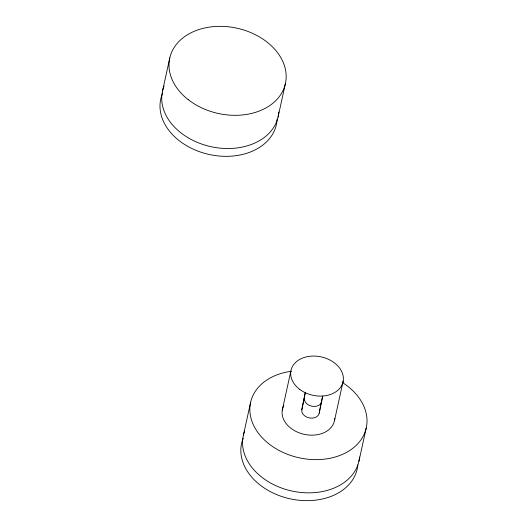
<?xml version="1.0" encoding="UTF-8"?>
<svg xmlns="http://www.w3.org/2000/svg" width="527" height="527" viewBox="0 0 527 527"><rect width="100%" height="100%" fill="white"/><g stroke="black" fill="none" stroke-linecap="round" stroke-linejoin="round"><path stroke-width="0.79" d="M301.793 409.841L305.265 392.707L301.793 409.841A8.88 6.548 12.4 0 0 309.441 417.97A8.88 6.548 12.4 0 0 319.23 413.161L322.708 396.027L320.133 407.746M319.23 413.161L320.001 408.524M162.52 91.059L169.819 57.851M278.052 117.014L285.357 83.806M243.362 435.381L250.661 402.173M282.268 410.171L290.858 371.107M334.592 420.131L343.182 381.067M358.894 461.336L366.199 428.128M277.116 118.997A59.208 43.649 12.4 0 1 208.725 154.378A59.208 43.649 12.4 0 1 162.698 93.127M278.796 111.974A59.208 43.649 12.4 0 1 210.464 146.565A59.208 43.649 12.4 0 1 164.101 86.066M357.853 464.9A59.208 43.649 12.4 0 1 289.066 498.582A59.208 43.649 12.4 0 1 243.224 438.2M359.572 457.087A59.208 43.649 12.4 0 1 291.319 490.894A59.208 43.649 12.4 0 1 244.64 431.145M321.813 401.442A8.88 6.548 12.4 0 1 312.017 406.251A8.88 6.548 12.4 0 1 304.369 398.122M342.181 382.391A59.208 43.649 12.4 0 1 347.8 451.672A59.208 43.649 12.4 0 1 257.519 431.995A59.208 43.649 12.4 0 1 291.253 371.291M334.777 418.372A26.64 19.644 12.4 0 1 303.177 434.09A26.64 19.644 12.4 0 1 283.842 405.586M188.264 99.689A59.208 43.649 12.4 0 0 284.857 85.723A59.208 43.649 12.4 0 0 209.647 27.075A59.208 43.649 12.4 0 0 188.264 99.689M299.731 389.381A26.64 19.644 12.4 0 0 342.899 382.398A26.64 19.644 12.4 0 0 308.427 356.476A26.64 19.644 12.4 0 0 299.731 389.381"/></g></svg>
